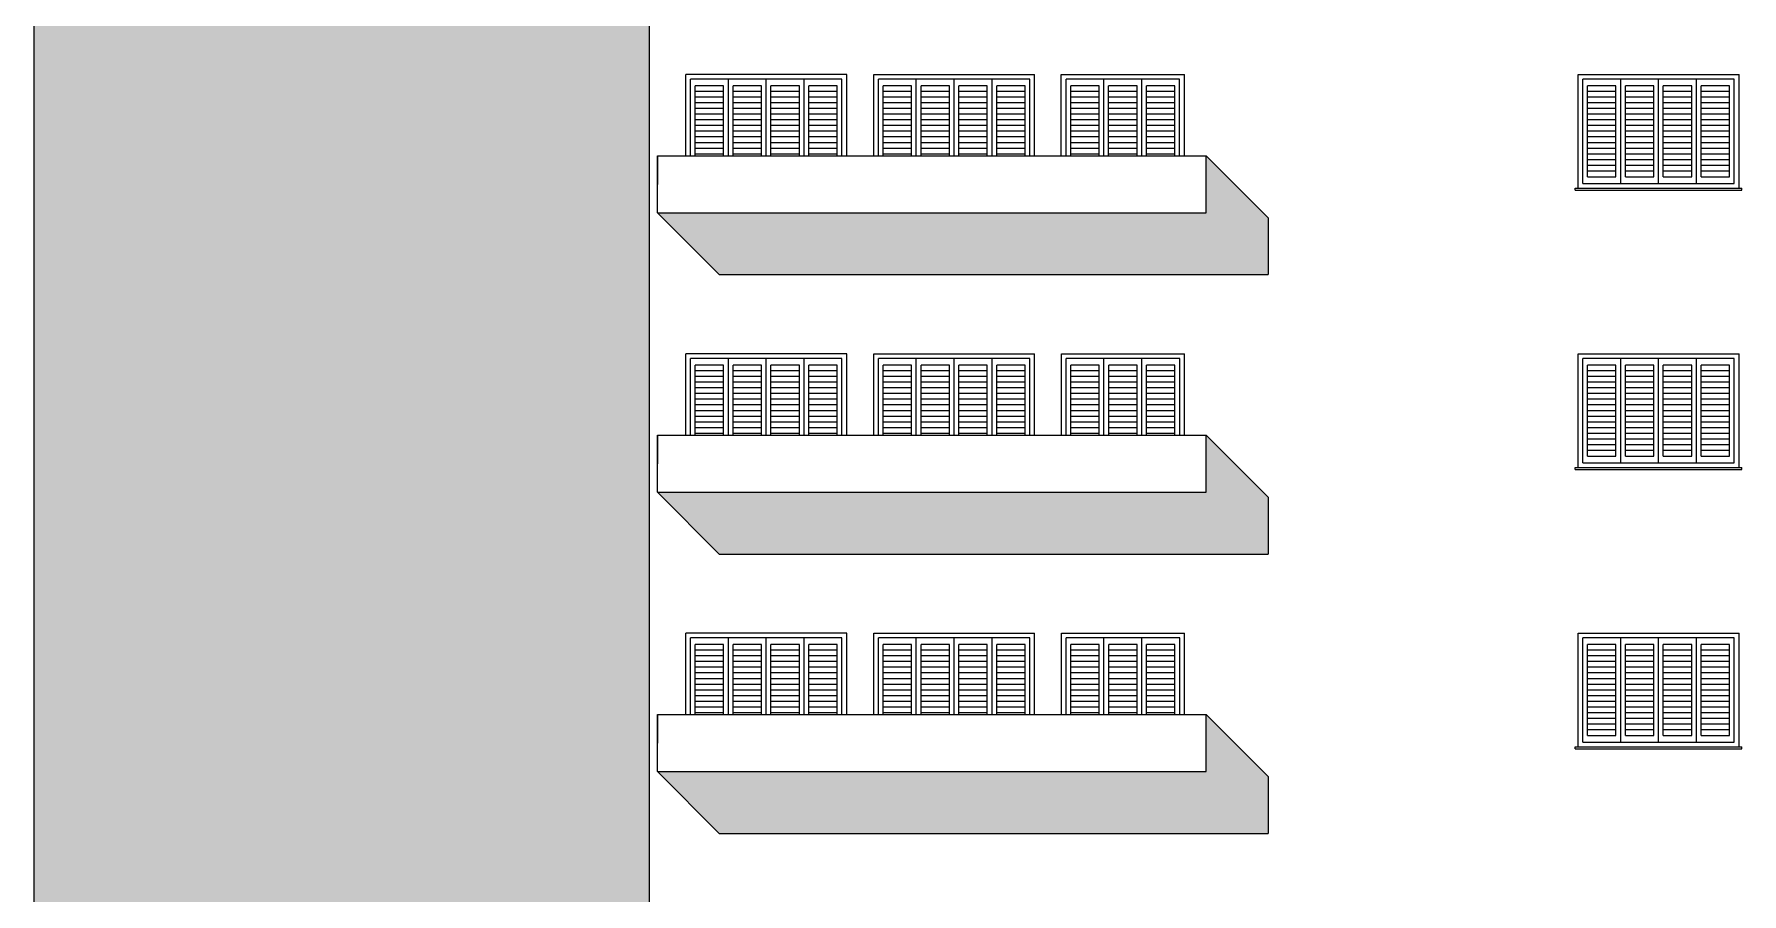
# Model space of a CAD drawing. Header units: millimetres. Extents: x 935 to 1399, y 512 to 900.
# Drawn here: x 1172.36 to 1190.4, y 661.63 to 670.7 of the extents above; entities that cross this region are included whole.
import ezdxf

# ---------------------------------------------------------------- set-up
doc = ezdxf.new("R2010")
doc.units = ezdxf.units.MM
doc.layers.add('MOBIL', color=7, linetype='Continuous')

msp = doc.modelspace()

# ---------------------------------------------------------------- hatches: boundary and pattern name
for points in [[(1178.86039, 687.04577), (1172.36039, 687.04577), (1172.36039, 670.22077), (1178.86039, 670.22077)], [(1178.86039, 670.22077), (1172.36039, 670.22077), (1172.36039, 663.12558), (1178.86039, 663.12558)], [(1178.86039, 663.12558), (1172.36039, 663.12558), (1172.36039, 653.39577), (1178.86039, 653.39577)]]:
    msp.add_hatch(color=254).paths.add_polyline_path(points)
at = {"layer": 'MOBIL'}
for points in [[(1185.39502, 668.76441), (1184.74146, 669.41796), (1184.74146, 668.81796), (1178.94329, 668.81796), (1179.59684, 668.16441), (1185.39502, 668.16441)], [(1185.39515, 665.81441), (1184.7416, 666.46796), (1184.7416, 665.86796), (1178.94342, 665.86796), (1179.59697, 665.21441), (1185.39515, 665.21441)], [(1185.39515, 662.86441), (1184.7416, 663.51796), (1184.7416, 662.91796), (1178.94342, 662.91796), (1179.59697, 662.26441), (1185.39515, 662.26441)]]:
    msp.add_hatch(color=253, dxfattribs=at).paths.add_polyline_path(points)

# ---------------------------------------------------------------- linework, layer by layer
at = {"color": 254}
msp.add_line((1172.36039, 650.89577), (1172.36039, 692.49577), dxfattribs=at)
at = {"color": 6}
msp.add_line((1178.86039, 653.39577), (1178.86039, 687.04577), dxfattribs=at)
for p, q in [((1180.94329, 670.27796), (1179.24329, 670.27796)), ((1179.24329, 669.41796), (1179.24329, 670.27796)), ((1180.89329, 670.22796), (1179.29329, 670.22796)), ((1179.29329, 669.41796), (1179.29329, 670.22796)), ((1179.64329, 670.15796), (1179.34329, 670.15796)), ((1179.34329, 669.41796), (1179.34329, 670.15796)), ((1179.64329, 669.41796), (1179.64329, 670.15796)), ((1179.69329, 669.41796), (1179.69329, 670.22796)), ((1180.04329, 670.15796), (1179.74329, 670.15796)), ((1179.74329, 669.41796), (1179.74329, 670.15796)), ((1180.04329, 669.41796), (1180.04329, 670.15796)), ((1180.09329, 669.41796), (1180.09329, 670.22796)), ((1180.44329, 670.15796), (1180.14329, 670.15796)), ((1180.14329, 669.41796), (1180.14329, 670.15796)), ((1180.44329, 669.41796), (1180.44329, 670.15796)), ((1180.49329, 669.41796), (1180.49329, 670.22796)), ((1180.84329, 670.15796), (1180.54329, 670.15796)), ((1180.54329, 669.41796), (1180.54329, 670.15796)), ((1180.84329, 669.41796), (1180.84329, 670.15796)), ((1180.89329, 669.41796), (1180.89329, 670.22796)), ((1180.94329, 669.41796), (1180.94329, 670.27796)), ((1181.22872, 669.41796), (1181.22872, 670.27796)), ((1182.87872, 670.22796), (1181.27872, 670.22796)), ((1181.27872, 669.41796), (1181.27872, 670.22796)), ((1181.62872, 670.15796), (1181.32872, 670.15796)), ((1181.32872, 669.41796), (1181.32872, 670.15796)), ((1181.62872, 669.41796), (1181.62872, 670.15796)), ((1181.67872, 669.41796), (1181.67872, 670.22796)), ((1182.02872, 670.15796), (1181.72872, 670.15796)), ((1181.72872, 669.41796), (1181.72872, 670.15796)), ((1182.02872, 669.41796), (1182.02872, 670.15796)), ((1182.07872, 669.41796), (1182.07872, 670.22796)), ((1182.42872, 670.15796), (1182.12872, 670.15796)), ((1182.12872, 669.41796), (1182.12872, 670.15796)), ((1182.42872, 669.41796), (1182.42872, 670.15796)), ((1182.47872, 669.41796), (1182.47872, 670.22796)), ((1182.82872, 670.15796), (1182.52872, 670.15796)), ((1182.52872, 669.41796), (1182.52872, 670.15796)), ((1182.82872, 669.41796), (1182.82872, 670.15796)), ((1182.87872, 669.41796), (1182.87872, 670.22796)), ((1182.92872, 669.41796), (1182.92872, 670.27796)), ((1183.21076, 669.41796), (1183.21076, 670.27796)), ((1184.46076, 670.22796), (1183.26076, 670.22796)), ((1183.26076, 669.41796), (1183.26076, 670.22796)), ((1183.61076, 670.15796), (1183.31076, 670.15796)), ((1183.31076, 669.41796), (1183.31076, 670.15796)), ((1183.61076, 669.41796), (1183.61076, 670.15796)), ((1183.66076, 669.41796), (1183.66076, 670.22796)), ((1184.01076, 670.15796), (1183.71076, 670.15796)), ((1183.71076, 669.41796), (1183.71076, 670.15796)), ((1184.01076, 669.41796), (1184.01076, 670.15796)), ((1184.06076, 669.41796), (1184.06076, 670.22796)), ((1184.41076, 670.15796), (1184.11076, 670.15796)), ((1184.11076, 669.41796), (1184.11076, 670.15796)), ((1184.41076, 669.41796), (1184.41076, 670.15796)), ((1184.46076, 669.41796), (1184.46076, 670.22796)), ((1184.51076, 669.41796), (1184.51076, 670.27796)), ((1188.66929, 669.07796), (1188.66929, 670.27796)), ((1190.31929, 670.22796), (1188.71929, 670.22796)), ((1188.71929, 669.12796), (1188.71929, 670.22796)), ((1188.76929, 669.19796), (1188.76929, 670.15796)), ((1189.06929, 670.15796), (1188.76929, 670.15796)), ((1189.06929, 669.19796), (1189.06929, 670.15796)), ((1189.11929, 669.12796), (1189.11929, 670.22796)), ((1189.16929, 669.19796), (1189.16929, 670.15796)), ((1189.46929, 670.15796), (1189.16929, 670.15796)), ((1189.46929, 669.19796), (1189.46929, 670.15796)), ((1189.51929, 669.12796), (1189.51929, 670.22796)), ((1189.56929, 669.19796), (1189.56929, 670.15796)), ((1189.86929, 670.15796), (1189.56929, 670.15796)), ((1189.86929, 669.19796), (1189.86929, 670.15796)), ((1189.91929, 669.12796), (1189.91929, 670.22796)), ((1189.96929, 669.19796), (1189.96929, 670.15796)), ((1190.26929, 670.15796), (1189.96929, 670.15796)), ((1190.26929, 669.19796), (1190.26929, 670.15796)), ((1190.31929, 669.12796), (1190.31929, 670.22796)), ((1190.36929, 669.07796), (1190.36929, 670.27796)), ((1179.64329, 670.09796), (1179.34329, 670.09796)), ((1179.64329, 670.03796), (1179.34329, 670.03796)), ((1179.64329, 669.97796), (1179.34329, 669.97796)), ((1180.04329, 670.09796), (1179.74329, 670.09796)), ((1180.04329, 670.03796), (1179.74329, 670.03796)), ((1180.04329, 669.97796), (1179.74329, 669.97796)), ((1180.44329, 670.09796), (1180.14329, 670.09796)), ((1180.44329, 670.03796), (1180.14329, 670.03796)), ((1180.44329, 669.97796), (1180.14329, 669.97796)), ((1180.84329, 670.09796), (1180.54329, 670.09796)), ((1180.84329, 670.03796), (1180.54329, 670.03796)), ((1180.84329, 669.97796), (1180.54329, 669.97796)), ((1181.62872, 670.09796), (1181.32872, 670.09796)), ((1181.62872, 670.03796), (1181.32872, 670.03796)), ((1181.62872, 669.97796), (1181.32872, 669.97796)), ((1182.02872, 670.09796), (1181.72872, 670.09796)), ((1182.02872, 670.03796), (1181.72872, 670.03796)), ((1182.02872, 669.97796), (1181.72872, 669.97796)), ((1182.42872, 670.09796), (1182.12872, 670.09796)), ((1182.42872, 670.03796), (1182.12872, 670.03796)), ((1182.42872, 669.97796), (1182.12872, 669.97796)), ((1182.82872, 670.09796), (1182.52872, 670.09796)), ((1182.82872, 670.03796), (1182.52872, 670.03796)), ((1182.82872, 669.97796), (1182.52872, 669.97796)), ((1183.61076, 670.09796), (1183.31076, 670.09796)), ((1183.61076, 670.03796), (1183.31076, 670.03796)), ((1183.61076, 669.97796), (1183.31076, 669.97796)), ((1184.01076, 670.09796), (1183.71076, 670.09796)), ((1184.01076, 670.03796), (1183.71076, 670.03796)), ((1184.01076, 669.97796), (1183.71076, 669.97796)), ((1184.41076, 670.09796), (1184.11076, 670.09796)), ((1184.41076, 670.03796), (1184.11076, 670.03796)), ((1184.41076, 669.97796), (1184.11076, 669.97796)), ((1189.06929, 670.09796), (1188.76929, 670.09796)), ((1189.06929, 670.03796), (1188.76929, 670.03796)), ((1189.06929, 669.97796), (1188.76929, 669.97796)), ((1189.46929, 670.09796), (1189.16929, 670.09796)), ((1189.46929, 670.03796), (1189.16929, 670.03796)), ((1189.46929, 669.97796), (1189.16929, 669.97796)), ((1189.86929, 670.09796), (1189.56929, 670.09796)), ((1189.86929, 670.03796), (1189.56929, 670.03796)), ((1189.86929, 669.97796), (1189.56929, 669.97796)), ((1190.26929, 670.09796), (1189.96929, 670.09796)), ((1190.26929, 670.03796), (1189.96929, 670.03796)), ((1190.26929, 669.97796), (1189.96929, 669.97796)), ((1179.64329, 669.91796), (1179.34329, 669.91796)), ((1179.64329, 669.85796), (1179.34329, 669.85796)), ((1179.64329, 669.79796), (1179.34329, 669.79796)), ((1180.04329, 669.91796), (1179.74329, 669.91796)), ((1180.04329, 669.85796), (1179.74329, 669.85796)), ((1180.04329, 669.79796), (1179.74329, 669.79796)), ((1180.44329, 669.91796), (1180.14329, 669.91796)), ((1180.44329, 669.85796), (1180.14329, 669.85796)), ((1180.44329, 669.79796), (1180.14329, 669.79796)), ((1180.84329, 669.91796), (1180.54329, 669.91796)), ((1180.84329, 669.85796), (1180.54329, 669.85796)), ((1180.84329, 669.79796), (1180.54329, 669.79796)), ((1181.62872, 669.91796), (1181.32872, 669.91796)), ((1181.62872, 669.85796), (1181.32872, 669.85796)), ((1181.62872, 669.79796), (1181.32872, 669.79796)), ((1182.02872, 669.91796), (1181.72872, 669.91796)), ((1182.02872, 669.85796), (1181.72872, 669.85796)), ((1182.02872, 669.79796), (1181.72872, 669.79796)), ((1182.42872, 669.91796), (1182.12872, 669.91796)), ((1182.42872, 669.85796), (1182.12872, 669.85796)), ((1182.42872, 669.79796), (1182.12872, 669.79796)), ((1182.82872, 669.91796), (1182.52872, 669.91796)), ((1182.82872, 669.85796), (1182.52872, 669.85796)), ((1182.82872, 669.79796), (1182.52872, 669.79796)), ((1183.61076, 669.91796), (1183.31076, 669.91796)), ((1183.61076, 669.85796), (1183.31076, 669.85796)), ((1183.61076, 669.79796), (1183.31076, 669.79796)), ((1184.01076, 669.91796), (1183.71076, 669.91796)), ((1184.01076, 669.85796), (1183.71076, 669.85796)), ((1184.01076, 669.79796), (1183.71076, 669.79796)), ((1184.41076, 669.91796), (1184.11076, 669.91796)), ((1184.41076, 669.85796), (1184.11076, 669.85796)), ((1184.41076, 669.79796), (1184.11076, 669.79796)), ((1189.06929, 669.91796), (1188.76929, 669.91796)), ((1189.06929, 669.85796), (1188.76929, 669.85796)), ((1189.06929, 669.79796), (1188.76929, 669.79796)), ((1189.46929, 669.91796), (1189.16929, 669.91796)), ((1189.46929, 669.85796), (1189.16929, 669.85796)), ((1189.46929, 669.79796), (1189.16929, 669.79796)), ((1189.86929, 669.91796), (1189.56929, 669.91796)), ((1189.86929, 669.85796), (1189.56929, 669.85796)), ((1189.86929, 669.79796), (1189.56929, 669.79796)), ((1190.26929, 669.91796), (1189.96929, 669.91796)), ((1190.26929, 669.85796), (1189.96929, 669.85796)), ((1190.26929, 669.79796), (1189.96929, 669.79796)), ((1179.64329, 669.73796), (1179.34329, 669.73796)), ((1179.64329, 669.67796), (1179.34329, 669.67796)), ((1179.64329, 669.61796), (1179.34329, 669.61796)), ((1180.04329, 669.73796), (1179.74329, 669.73796)), ((1180.04329, 669.67796), (1179.74329, 669.67796)), ((1180.04329, 669.61796), (1179.74329, 669.61796)), ((1180.44329, 669.73796), (1180.14329, 669.73796)), ((1180.44329, 669.67796), (1180.14329, 669.67796)), ((1180.44329, 669.61796), (1180.14329, 669.61796)), ((1180.84329, 669.73796), (1180.54329, 669.73796)), ((1180.84329, 669.67796), (1180.54329, 669.67796)), ((1180.84329, 669.61796), (1180.54329, 669.61796)), ((1181.62872, 669.73796), (1181.32872, 669.73796)), ((1181.62872, 669.67796), (1181.32872, 669.67796)), ((1181.62872, 669.61796), (1181.32872, 669.61796)), ((1182.02872, 669.73796), (1181.72872, 669.73796)), ((1182.02872, 669.67796), (1181.72872, 669.67796)), ((1182.02872, 669.61796), (1181.72872, 669.61796)), ((1182.42872, 669.73796), (1182.12872, 669.73796)), ((1182.42872, 669.67796), (1182.12872, 669.67796)), ((1182.42872, 669.61796), (1182.12872, 669.61796)), ((1182.82872, 669.73796), (1182.52872, 669.73796)), ((1182.82872, 669.67796), (1182.52872, 669.67796)), ((1182.82872, 669.61796), (1182.52872, 669.61796)), ((1183.61076, 669.73796), (1183.31076, 669.73796)), ((1183.61076, 669.67796), (1183.31076, 669.67796)), ((1183.61076, 669.61796), (1183.31076, 669.61796)), ((1184.01076, 669.73796), (1183.71076, 669.73796)), ((1184.01076, 669.67796), (1183.71076, 669.67796)), ((1184.01076, 669.61796), (1183.71076, 669.61796)), ((1184.41076, 669.73796), (1184.11076, 669.73796)), ((1184.41076, 669.67796), (1184.11076, 669.67796)), ((1184.41076, 669.61796), (1184.11076, 669.61796)), ((1189.06929, 669.73796), (1188.76929, 669.73796)), ((1189.06929, 669.67796), (1188.76929, 669.67796)), ((1189.06929, 669.61796), (1188.76929, 669.61796)), ((1189.46929, 669.73796), (1189.16929, 669.73796)), ((1189.46929, 669.67796), (1189.16929, 669.67796)), ((1189.46929, 669.61796), (1189.16929, 669.61796)), ((1189.86929, 669.73796), (1189.56929, 669.73796)), ((1189.86929, 669.67796), (1189.56929, 669.67796)), ((1189.86929, 669.61796), (1189.56929, 669.61796)), ((1190.26929, 669.73796), (1189.96929, 669.73796)), ((1190.26929, 669.67796), (1189.96929, 669.67796)), ((1190.26929, 669.61796), (1189.96929, 669.61796)), ((1179.64329, 669.55796), (1179.34329, 669.55796)), ((1179.64329, 669.49796), (1179.34329, 669.49796)), ((1179.64329, 669.43796), (1179.34329, 669.43796)), ((1179.64329, 669.43796), (1179.34329, 669.43796)), ((1180.04329, 669.55796), (1179.74329, 669.55796)), ((1180.04329, 669.49796), (1179.74329, 669.49796)), ((1180.04329, 669.43796), (1179.74329, 669.43796)), ((1180.04329, 669.43796), (1179.74329, 669.43796)), ((1180.44329, 669.55796), (1180.14329, 669.55796)), ((1180.44329, 669.49796), (1180.14329, 669.49796)), ((1180.44329, 669.43796), (1180.14329, 669.43796)), ((1180.44329, 669.43796), (1180.14329, 669.43796)), ((1180.84329, 669.55796), (1180.54329, 669.55796)), ((1180.84329, 669.49796), (1180.54329, 669.49796)), ((1180.84329, 669.43796), (1180.54329, 669.43796)), ((1180.84329, 669.43796), (1180.54329, 669.43796)), ((1181.62872, 669.55796), (1181.32872, 669.55796)), ((1181.62872, 669.49796), (1181.32872, 669.49796)), ((1181.62872, 669.43796), (1181.32872, 669.43796)), ((1181.62872, 669.43796), (1181.32872, 669.43796)), ((1182.02872, 669.55796), (1181.72872, 669.55796)), ((1182.02872, 669.49796), (1181.72872, 669.49796)), ((1182.02872, 669.43796), (1181.72872, 669.43796)), ((1182.02872, 669.43796), (1181.72872, 669.43796)), ((1182.42872, 669.55796), (1182.12872, 669.55796)), ((1182.42872, 669.49796), (1182.12872, 669.49796)), ((1182.42872, 669.43796), (1182.12872, 669.43796)), ((1182.42872, 669.43796), (1182.12872, 669.43796)), ((1182.82872, 669.55796), (1182.52872, 669.55796)), ((1182.82872, 669.49796), (1182.52872, 669.49796)), ((1182.82872, 669.43796), (1182.52872, 669.43796)), ((1182.82872, 669.43796), (1182.52872, 669.43796)), ((1183.61076, 669.55796), (1183.31076, 669.55796)), ((1183.61076, 669.49796), (1183.31076, 669.49796)), ((1183.61076, 669.43796), (1183.31076, 669.43796)), ((1183.61076, 669.43796), (1183.31076, 669.43796)), ((1184.01076, 669.55796), (1183.71076, 669.55796)), ((1184.01076, 669.49796), (1183.71076, 669.49796)), ((1184.01076, 669.43796), (1183.71076, 669.43796)), ((1184.01076, 669.43796), (1183.71076, 669.43796)), ((1184.41076, 669.55796), (1184.11076, 669.55796)), ((1184.41076, 669.49796), (1184.11076, 669.49796)), ((1184.41076, 669.43796), (1184.11076, 669.43796)), ((1184.41076, 669.43796), (1184.11076, 669.43796)), ((1189.06929, 669.55796), (1188.76929, 669.55796)), ((1189.06929, 669.49796), (1188.76929, 669.49796)), ((1189.06929, 669.43796), (1188.76929, 669.43796)), ((1189.46929, 669.55796), (1189.16929, 669.55796)), ((1189.46929, 669.49796), (1189.16929, 669.49796)), ((1189.46929, 669.43796), (1189.16929, 669.43796)), ((1189.86929, 669.55796), (1189.56929, 669.55796)), ((1189.86929, 669.49796), (1189.56929, 669.49796)), ((1189.86929, 669.43796), (1189.56929, 669.43796)), ((1190.26929, 669.55796), (1189.96929, 669.55796)), ((1190.26929, 669.49796), (1189.96929, 669.49796)), ((1190.26929, 669.43796), (1189.96929, 669.43796)), ((1189.06929, 669.37796), (1188.76929, 669.37796)), ((1189.06929, 669.31796), (1188.76929, 669.31796)), ((1189.06929, 669.25796), (1188.76929, 669.25796)), ((1189.46929, 669.37796), (1189.16929, 669.37796)), ((1189.46929, 669.31796), (1189.16929, 669.31796)), ((1189.46929, 669.25796), (1189.16929, 669.25796)), ((1189.86929, 669.37796), (1189.56929, 669.37796)), ((1189.86929, 669.31796), (1189.56929, 669.31796)), ((1189.86929, 669.25796), (1189.56929, 669.25796)), ((1190.26929, 669.37796), (1189.96929, 669.37796)), ((1190.26929, 669.31796), (1189.96929, 669.31796)), ((1190.26929, 669.25796), (1189.96929, 669.25796)), ((1188.63929, 669.07796), (1190.39929, 669.07796)), ((1188.63929, 669.05796), (1188.63929, 669.07796)), ((1188.71929, 669.12796), (1190.31929, 669.12796)), ((1188.76929, 669.19796), (1189.06929, 669.19796)), ((1189.16929, 669.19796), (1189.46929, 669.19796)), ((1189.56929, 669.19796), (1189.86929, 669.19796)), ((1189.96929, 669.19796), (1190.26929, 669.19796)), ((1190.39929, 669.05796), (1190.39929, 669.07796)), ((1188.63929, 669.05796), (1190.39929, 669.05796)), ((1180.94342, 667.32796), (1179.24342, 667.32796)), ((1179.24342, 666.46796), (1179.24342, 667.32796)), ((1180.89342, 667.27796), (1179.29342, 667.27796)), ((1179.29342, 666.46796), (1179.29342, 667.27796)), ((1179.69342, 666.46796), (1179.69342, 667.27796)), ((1180.09342, 666.46796), (1180.09342, 667.27796)), ((1180.49342, 666.46796), (1180.49342, 667.27796)), ((1180.89342, 666.46796), (1180.89342, 667.27796)), ((1180.94342, 666.46796), (1180.94342, 667.32796)), ((1181.22885, 666.46796), (1181.22885, 667.32796)), ((1182.87885, 667.27796), (1181.27885, 667.27796)), ((1181.27885, 666.46796), (1181.27885, 667.27796)), ((1181.67885, 666.46796), (1181.67885, 667.27796)), ((1182.07885, 666.46796), (1182.07885, 667.27796)), ((1182.47885, 666.46796), (1182.47885, 667.27796)), ((1182.87885, 666.46796), (1182.87885, 667.27796)), ((1182.92885, 666.46796), (1182.92885, 667.32796)), ((1183.21089, 666.46796), (1183.21089, 667.32796)), ((1184.46089, 667.27796), (1183.26089, 667.27796)), ((1183.26089, 666.46796), (1183.26089, 667.27796)), ((1183.66089, 666.46796), (1183.66089, 667.27796)), ((1184.06089, 666.46796), (1184.06089, 667.27796)), ((1184.46089, 666.46796), (1184.46089, 667.27796)), ((1184.51089, 666.46796), (1184.51089, 667.32796)), ((1188.66929, 666.12796), (1188.66929, 667.32796)), ((1190.31929, 667.27796), (1188.71929, 667.27796)), ((1188.71929, 666.17796), (1188.71929, 667.27796)), ((1189.11929, 666.17796), (1189.11929, 667.27796)), ((1189.51929, 666.17796), (1189.51929, 667.27796)), ((1189.91929, 666.17796), (1189.91929, 667.27796)), ((1190.31929, 666.17796), (1190.31929, 667.27796)), ((1190.36929, 666.12796), (1190.36929, 667.32796)), ((1179.64342, 667.20796), (1179.34342, 667.20796)), ((1179.34342, 666.46796), (1179.34342, 667.20796)), ((1179.64342, 667.14796), (1179.34342, 667.14796)), ((1179.64342, 667.08796), (1179.34342, 667.08796)), ((1179.64342, 666.46796), (1179.64342, 667.20796)), ((1180.04342, 667.20796), (1179.74342, 667.20796)), ((1179.74342, 666.46796), (1179.74342, 667.20796)), ((1180.04342, 667.14796), (1179.74342, 667.14796)), ((1180.04342, 667.08796), (1179.74342, 667.08796)), ((1180.04342, 666.46796), (1180.04342, 667.20796)), ((1180.44342, 667.20796), (1180.14342, 667.20796)), ((1180.14342, 666.46796), (1180.14342, 667.20796)), ((1180.44342, 667.14796), (1180.14342, 667.14796)), ((1180.44342, 667.08796), (1180.14342, 667.08796)), ((1180.44342, 666.46796), (1180.44342, 667.20796)), ((1180.84342, 667.20796), (1180.54342, 667.20796)), ((1180.54342, 666.46796), (1180.54342, 667.20796)), ((1180.84342, 667.14796), (1180.54342, 667.14796)), ((1180.84342, 667.08796), (1180.54342, 667.08796)), ((1180.84342, 666.46796), (1180.84342, 667.20796)), ((1181.62885, 667.20796), (1181.32885, 667.20796)), ((1181.32885, 666.46796), (1181.32885, 667.20796)), ((1181.62885, 667.14796), (1181.32885, 667.14796)), ((1181.62885, 667.08796), (1181.32885, 667.08796)), ((1181.62885, 666.46796), (1181.62885, 667.20796)), ((1182.02885, 667.20796), (1181.72885, 667.20796)), ((1181.72885, 666.46796), (1181.72885, 667.20796)), ((1182.02885, 667.14796), (1181.72885, 667.14796)), ((1182.02885, 667.08796), (1181.72885, 667.08796)), ((1182.02885, 666.46796), (1182.02885, 667.20796)), ((1182.42885, 667.20796), (1182.12885, 667.20796)), ((1182.12885, 666.46796), (1182.12885, 667.20796)), ((1182.42885, 667.14796), (1182.12885, 667.14796)), ((1182.42885, 667.08796), (1182.12885, 667.08796)), ((1182.42885, 666.46796), (1182.42885, 667.20796)), ((1182.82885, 667.20796), (1182.52885, 667.20796)), ((1182.52885, 666.46796), (1182.52885, 667.20796)), ((1182.82885, 667.14796), (1182.52885, 667.14796)), ((1182.82885, 667.08796), (1182.52885, 667.08796)), ((1182.82885, 666.46796), (1182.82885, 667.20796)), ((1183.61089, 667.20796), (1183.31089, 667.20796)), ((1183.31089, 666.46796), (1183.31089, 667.20796)), ((1183.61089, 667.14796), (1183.31089, 667.14796)), ((1183.61089, 667.08796), (1183.31089, 667.08796)), ((1183.61089, 666.46796), (1183.61089, 667.20796)), ((1184.01089, 667.20796), (1183.71089, 667.20796)), ((1183.71089, 666.46796), (1183.71089, 667.20796)), ((1184.01089, 667.14796), (1183.71089, 667.14796)), ((1184.01089, 667.08796), (1183.71089, 667.08796)), ((1184.01089, 666.46796), (1184.01089, 667.20796)), ((1184.41089, 667.20796), (1184.11089, 667.20796)), ((1184.11089, 666.46796), (1184.11089, 667.20796)), ((1184.41089, 667.14796), (1184.11089, 667.14796)), ((1184.41089, 667.08796), (1184.11089, 667.08796)), ((1184.41089, 666.46796), (1184.41089, 667.20796)), ((1188.76929, 666.24796), (1188.76929, 667.20796)), ((1189.06929, 667.20796), (1188.76929, 667.20796)), ((1189.06929, 667.14796), (1188.76929, 667.14796)), ((1189.06929, 667.08796), (1188.76929, 667.08796)), ((1189.06929, 666.24796), (1189.06929, 667.20796)), ((1189.16929, 666.24796), (1189.16929, 667.20796)), ((1189.46929, 667.20796), (1189.16929, 667.20796)), ((1189.46929, 667.14796), (1189.16929, 667.14796)), ((1189.46929, 667.08796), (1189.16929, 667.08796)), ((1189.46929, 666.24796), (1189.46929, 667.20796)), ((1189.56929, 666.24796), (1189.56929, 667.20796)), ((1189.86929, 667.20796), (1189.56929, 667.20796)), ((1189.86929, 667.14796), (1189.56929, 667.14796)), ((1189.86929, 667.08796), (1189.56929, 667.08796)), ((1189.86929, 666.24796), (1189.86929, 667.20796)), ((1189.96929, 666.24796), (1189.96929, 667.20796)), ((1190.26929, 667.20796), (1189.96929, 667.20796)), ((1190.26929, 667.14796), (1189.96929, 667.14796)), ((1190.26929, 667.08796), (1189.96929, 667.08796)), ((1190.26929, 666.24796), (1190.26929, 667.20796)), ((1179.64342, 667.02796), (1179.34342, 667.02796)), ((1179.64342, 666.96796), (1179.34342, 666.96796)), ((1179.64342, 666.90796), (1179.34342, 666.90796)), ((1180.04342, 667.02796), (1179.74342, 667.02796)), ((1180.04342, 666.96796), (1179.74342, 666.96796)), ((1180.04342, 666.90796), (1179.74342, 666.90796)), ((1180.44342, 667.02796), (1180.14342, 667.02796)), ((1180.44342, 666.96796), (1180.14342, 666.96796)), ((1180.44342, 666.90796), (1180.14342, 666.90796)), ((1180.84342, 667.02796), (1180.54342, 667.02796)), ((1180.84342, 666.96796), (1180.54342, 666.96796)), ((1180.84342, 666.90796), (1180.54342, 666.90796)), ((1181.62885, 667.02796), (1181.32885, 667.02796)), ((1181.62885, 666.96796), (1181.32885, 666.96796)), ((1181.62885, 666.90796), (1181.32885, 666.90796)), ((1182.02885, 667.02796), (1181.72885, 667.02796)), ((1182.02885, 666.96796), (1181.72885, 666.96796)), ((1182.02885, 666.90796), (1181.72885, 666.90796)), ((1182.42885, 667.02796), (1182.12885, 667.02796)), ((1182.42885, 666.96796), (1182.12885, 666.96796)), ((1182.42885, 666.90796), (1182.12885, 666.90796)), ((1182.82885, 667.02796), (1182.52885, 667.02796)), ((1182.82885, 666.96796), (1182.52885, 666.96796)), ((1182.82885, 666.90796), (1182.52885, 666.90796)), ((1183.61089, 667.02796), (1183.31089, 667.02796)), ((1183.61089, 666.96796), (1183.31089, 666.96796)), ((1183.61089, 666.90796), (1183.31089, 666.90796)), ((1184.01089, 667.02796), (1183.71089, 667.02796)), ((1184.01089, 666.96796), (1183.71089, 666.96796)), ((1184.01089, 666.90796), (1183.71089, 666.90796)), ((1184.41089, 667.02796), (1184.11089, 667.02796)), ((1184.41089, 666.96796), (1184.11089, 666.96796)), ((1184.41089, 666.90796), (1184.11089, 666.90796)), ((1189.06929, 667.02796), (1188.76929, 667.02796)), ((1189.06929, 666.96796), (1188.76929, 666.96796)), ((1189.06929, 666.90796), (1188.76929, 666.90796)), ((1189.46929, 667.02796), (1189.16929, 667.02796)), ((1189.46929, 666.96796), (1189.16929, 666.96796)), ((1189.46929, 666.90796), (1189.16929, 666.90796)), ((1189.86929, 667.02796), (1189.56929, 667.02796)), ((1189.86929, 666.96796), (1189.56929, 666.96796)), ((1189.86929, 666.90796), (1189.56929, 666.90796)), ((1190.26929, 667.02796), (1189.96929, 667.02796)), ((1190.26929, 666.96796), (1189.96929, 666.96796)), ((1190.26929, 666.90796), (1189.96929, 666.90796)), ((1179.64342, 666.84796), (1179.34342, 666.84796)), ((1179.64342, 666.78796), (1179.34342, 666.78796)), ((1179.64342, 666.72796), (1179.34342, 666.72796)), ((1180.04342, 666.84796), (1179.74342, 666.84796)), ((1180.04342, 666.78796), (1179.74342, 666.78796)), ((1180.04342, 666.72796), (1179.74342, 666.72796)), ((1180.44342, 666.84796), (1180.14342, 666.84796)), ((1180.44342, 666.78796), (1180.14342, 666.78796)), ((1180.44342, 666.72796), (1180.14342, 666.72796)), ((1180.84342, 666.84796), (1180.54342, 666.84796)), ((1180.84342, 666.78796), (1180.54342, 666.78796)), ((1180.84342, 666.72796), (1180.54342, 666.72796)), ((1181.62885, 666.84796), (1181.32885, 666.84796)), ((1181.62885, 666.78796), (1181.32885, 666.78796)), ((1181.62885, 666.72796), (1181.32885, 666.72796)), ((1182.02885, 666.84796), (1181.72885, 666.84796)), ((1182.02885, 666.78796), (1181.72885, 666.78796)), ((1182.02885, 666.72796), (1181.72885, 666.72796)), ((1182.42885, 666.84796), (1182.12885, 666.84796)), ((1182.42885, 666.78796), (1182.12885, 666.78796)), ((1182.42885, 666.72796), (1182.12885, 666.72796)), ((1182.82885, 666.84796), (1182.52885, 666.84796)), ((1182.82885, 666.78796), (1182.52885, 666.78796)), ((1182.82885, 666.72796), (1182.52885, 666.72796)), ((1183.61089, 666.84796), (1183.31089, 666.84796)), ((1183.61089, 666.78796), (1183.31089, 666.78796)), ((1183.61089, 666.72796), (1183.31089, 666.72796)), ((1184.01089, 666.84796), (1183.71089, 666.84796)), ((1184.01089, 666.78796), (1183.71089, 666.78796)), ((1184.01089, 666.72796), (1183.71089, 666.72796)), ((1184.41089, 666.84796), (1184.11089, 666.84796)), ((1184.41089, 666.78796), (1184.11089, 666.78796)), ((1184.41089, 666.72796), (1184.11089, 666.72796)), ((1189.06929, 666.84796), (1188.76929, 666.84796)), ((1189.06929, 666.78796), (1188.76929, 666.78796)), ((1189.06929, 666.72796), (1188.76929, 666.72796)), ((1189.46929, 666.84796), (1189.16929, 666.84796)), ((1189.46929, 666.78796), (1189.16929, 666.78796)), ((1189.46929, 666.72796), (1189.16929, 666.72796)), ((1189.86929, 666.84796), (1189.56929, 666.84796)), ((1189.86929, 666.78796), (1189.56929, 666.78796)), ((1189.86929, 666.72796), (1189.56929, 666.72796)), ((1190.26929, 666.84796), (1189.96929, 666.84796)), ((1190.26929, 666.78796), (1189.96929, 666.78796)), ((1190.26929, 666.72796), (1189.96929, 666.72796)), ((1179.64342, 666.66796), (1179.34342, 666.66796)), ((1179.64342, 666.60796), (1179.34342, 666.60796)), ((1179.64342, 666.54796), (1179.34342, 666.54796)), ((1180.04342, 666.66796), (1179.74342, 666.66796)), ((1180.04342, 666.60796), (1179.74342, 666.60796)), ((1180.04342, 666.54796), (1179.74342, 666.54796)), ((1180.44342, 666.66796), (1180.14342, 666.66796)), ((1180.44342, 666.60796), (1180.14342, 666.60796)), ((1180.44342, 666.54796), (1180.14342, 666.54796)), ((1180.84342, 666.66796), (1180.54342, 666.66796)), ((1180.84342, 666.60796), (1180.54342, 666.60796)), ((1180.84342, 666.54796), (1180.54342, 666.54796)), ((1181.62885, 666.66796), (1181.32885, 666.66796)), ((1181.62885, 666.60796), (1181.32885, 666.60796)), ((1181.62885, 666.54796), (1181.32885, 666.54796)), ((1182.02885, 666.66796), (1181.72885, 666.66796)), ((1182.02885, 666.60796), (1181.72885, 666.60796)), ((1182.02885, 666.54796), (1181.72885, 666.54796)), ((1182.42885, 666.66796), (1182.12885, 666.66796)), ((1182.42885, 666.60796), (1182.12885, 666.60796)), ((1182.42885, 666.54796), (1182.12885, 666.54796)), ((1182.82885, 666.66796), (1182.52885, 666.66796)), ((1182.82885, 666.60796), (1182.52885, 666.60796)), ((1182.82885, 666.54796), (1182.52885, 666.54796)), ((1183.61089, 666.66796), (1183.31089, 666.66796)), ((1183.61089, 666.60796), (1183.31089, 666.60796)), ((1183.61089, 666.54796), (1183.31089, 666.54796)), ((1184.01089, 666.66796), (1183.71089, 666.66796)), ((1184.01089, 666.60796), (1183.71089, 666.60796)), ((1184.01089, 666.54796), (1183.71089, 666.54796)), ((1184.41089, 666.66796), (1184.11089, 666.66796)), ((1184.41089, 666.60796), (1184.11089, 666.60796)), ((1184.41089, 666.54796), (1184.11089, 666.54796)), ((1189.06929, 666.66796), (1188.76929, 666.66796)), ((1189.06929, 666.60796), (1188.76929, 666.60796)), ((1189.06929, 666.54796), (1188.76929, 666.54796)), ((1189.46929, 666.66796), (1189.16929, 666.66796)), ((1189.46929, 666.60796), (1189.16929, 666.60796)), ((1189.46929, 666.54796), (1189.16929, 666.54796)), ((1189.86929, 666.66796), (1189.56929, 666.66796)), ((1189.86929, 666.60796), (1189.56929, 666.60796)), ((1189.86929, 666.54796), (1189.56929, 666.54796)), ((1190.26929, 666.66796), (1189.96929, 666.66796)), ((1190.26929, 666.60796), (1189.96929, 666.60796)), ((1190.26929, 666.54796), (1189.96929, 666.54796)), ((1179.64342, 666.48796), (1179.34342, 666.48796)), ((1179.64342, 666.48796), (1179.34342, 666.48796)), ((1180.04342, 666.48796), (1179.74342, 666.48796)), ((1180.04342, 666.48796), (1179.74342, 666.48796)), ((1180.44342, 666.48796), (1180.14342, 666.48796)), ((1180.44342, 666.48796), (1180.14342, 666.48796)), ((1180.84342, 666.48796), (1180.54342, 666.48796)), ((1180.84342, 666.48796), (1180.54342, 666.48796)), ((1181.62885, 666.48796), (1181.32885, 666.48796)), ((1181.62885, 666.48796), (1181.32885, 666.48796)), ((1182.02885, 666.48796), (1181.72885, 666.48796)), ((1182.02885, 666.48796), (1181.72885, 666.48796)), ((1182.42885, 666.48796), (1182.12885, 666.48796)), ((1182.42885, 666.48796), (1182.12885, 666.48796)), ((1182.82885, 666.48796), (1182.52885, 666.48796)), ((1182.82885, 666.48796), (1182.52885, 666.48796)), ((1183.61089, 666.48796), (1183.31089, 666.48796)), ((1183.61089, 666.48796), (1183.31089, 666.48796)), ((1184.01089, 666.48796), (1183.71089, 666.48796)), ((1184.01089, 666.48796), (1183.71089, 666.48796)), ((1184.41089, 666.48796), (1184.11089, 666.48796)), ((1184.41089, 666.48796), (1184.11089, 666.48796)), ((1189.06929, 666.48796), (1188.76929, 666.48796)), ((1189.06929, 666.42796), (1188.76929, 666.42796)), ((1189.06929, 666.36796), (1188.76929, 666.36796)), ((1189.46929, 666.48796), (1189.16929, 666.48796)), ((1189.46929, 666.42796), (1189.16929, 666.42796)), ((1189.46929, 666.36796), (1189.16929, 666.36796)), ((1189.86929, 666.48796), (1189.56929, 666.48796)), ((1189.86929, 666.42796), (1189.56929, 666.42796)), ((1189.86929, 666.36796), (1189.56929, 666.36796)), ((1190.26929, 666.48796), (1189.96929, 666.48796)), ((1190.26929, 666.42796), (1189.96929, 666.42796)), ((1190.26929, 666.36796), (1189.96929, 666.36796)), ((1188.71929, 666.17796), (1190.31929, 666.17796)), ((1189.06929, 666.30796), (1188.76929, 666.30796)), ((1188.76929, 666.24796), (1189.06929, 666.24796)), ((1189.46929, 666.30796), (1189.16929, 666.30796)), ((1189.16929, 666.24796), (1189.46929, 666.24796)), ((1189.86929, 666.30796), (1189.56929, 666.30796)), ((1189.56929, 666.24796), (1189.86929, 666.24796)), ((1190.26929, 666.30796), (1189.96929, 666.30796)), ((1189.96929, 666.24796), (1190.26929, 666.24796)), ((1188.63929, 666.12796), (1190.39929, 666.12796)), ((1188.63929, 666.10796), (1188.63929, 666.12796)), ((1188.63929, 666.10796), (1190.39929, 666.10796)), ((1190.39929, 666.10796), (1190.39929, 666.12796)), ((1180.94342, 664.37796), (1179.24342, 664.37796)), ((1179.24342, 663.51796), (1179.24342, 664.37796)), ((1180.94342, 663.51796), (1180.94342, 664.37796)), ((1181.22885, 663.51796), (1181.22885, 664.37796)), ((1182.92885, 663.51796), (1182.92885, 664.37796)), ((1183.21089, 663.51796), (1183.21089, 664.37796)), ((1184.51089, 663.51796), (1184.51089, 664.37796)), ((1188.66929, 663.17796), (1188.66929, 664.37796)), ((1190.36929, 663.17796), (1190.36929, 664.37796)), ((1180.89342, 664.32796), (1179.29342, 664.32796)), ((1179.29342, 663.51796), (1179.29342, 664.32796)), ((1179.64342, 664.25796), (1179.34342, 664.25796)), ((1179.34342, 663.51796), (1179.34342, 664.25796)), ((1179.64342, 664.19796), (1179.34342, 664.19796)), ((1179.64342, 663.51796), (1179.64342, 664.25796)), ((1179.69342, 663.51796), (1179.69342, 664.32796)), ((1180.04342, 664.25796), (1179.74342, 664.25796)), ((1179.74342, 663.51796), (1179.74342, 664.25796)), ((1180.04342, 664.19796), (1179.74342, 664.19796)), ((1180.04342, 663.51796), (1180.04342, 664.25796)), ((1180.09342, 663.51796), (1180.09342, 664.32796)), ((1180.44342, 664.25796), (1180.14342, 664.25796)), ((1180.14342, 663.51796), (1180.14342, 664.25796)), ((1180.44342, 664.19796), (1180.14342, 664.19796)), ((1180.44342, 663.51796), (1180.44342, 664.25796)), ((1180.49342, 663.51796), (1180.49342, 664.32796)), ((1180.84342, 664.25796), (1180.54342, 664.25796)), ((1180.54342, 663.51796), (1180.54342, 664.25796)), ((1180.84342, 664.19796), (1180.54342, 664.19796)), ((1180.84342, 663.51796), (1180.84342, 664.25796)), ((1180.89342, 663.51796), (1180.89342, 664.32796)), ((1182.87885, 664.32796), (1181.27885, 664.32796)), ((1181.27885, 663.51796), (1181.27885, 664.32796)), ((1181.62885, 664.25796), (1181.32885, 664.25796)), ((1181.32885, 663.51796), (1181.32885, 664.25796)), ((1181.62885, 664.19796), (1181.32885, 664.19796)), ((1181.62885, 663.51796), (1181.62885, 664.25796)), ((1181.67885, 663.51796), (1181.67885, 664.32796)), ((1182.02885, 664.25796), (1181.72885, 664.25796)), ((1181.72885, 663.51796), (1181.72885, 664.25796)), ((1182.02885, 664.19796), (1181.72885, 664.19796)), ((1182.02885, 663.51796), (1182.02885, 664.25796)), ((1182.07885, 663.51796), (1182.07885, 664.32796)), ((1182.42885, 664.25796), (1182.12885, 664.25796)), ((1182.12885, 663.51796), (1182.12885, 664.25796)), ((1182.42885, 664.19796), (1182.12885, 664.19796)), ((1182.42885, 663.51796), (1182.42885, 664.25796)), ((1182.47885, 663.51796), (1182.47885, 664.32796)), ((1182.82885, 664.25796), (1182.52885, 664.25796)), ((1182.52885, 663.51796), (1182.52885, 664.25796)), ((1182.82885, 664.19796), (1182.52885, 664.19796)), ((1182.82885, 663.51796), (1182.82885, 664.25796)), ((1182.87885, 663.51796), (1182.87885, 664.32796)), ((1184.46089, 664.32796), (1183.26089, 664.32796)), ((1183.26089, 663.51796), (1183.26089, 664.32796)), ((1183.61089, 664.25796), (1183.31089, 664.25796)), ((1183.31089, 663.51796), (1183.31089, 664.25796)), ((1183.61089, 664.19796), (1183.31089, 664.19796)), ((1183.61089, 663.51796), (1183.61089, 664.25796)), ((1183.66089, 663.51796), (1183.66089, 664.32796)), ((1184.01089, 664.25796), (1183.71089, 664.25796)), ((1183.71089, 663.51796), (1183.71089, 664.25796)), ((1184.01089, 664.19796), (1183.71089, 664.19796)), ((1184.01089, 663.51796), (1184.01089, 664.25796)), ((1184.06089, 663.51796), (1184.06089, 664.32796)), ((1184.41089, 664.25796), (1184.11089, 664.25796)), ((1184.11089, 663.51796), (1184.11089, 664.25796)), ((1184.41089, 664.19796), (1184.11089, 664.19796)), ((1184.41089, 663.51796), (1184.41089, 664.25796)), ((1184.46089, 663.51796), (1184.46089, 664.32796)), ((1190.31929, 664.32796), (1188.71929, 664.32796)), ((1188.71929, 663.22796), (1188.71929, 664.32796)), ((1188.76929, 663.29796), (1188.76929, 664.25796)), ((1189.06929, 664.25796), (1188.76929, 664.25796)), ((1189.06929, 664.19796), (1188.76929, 664.19796)), ((1189.06929, 663.29796), (1189.06929, 664.25796)), ((1189.11929, 663.22796), (1189.11929, 664.32796)), ((1189.16929, 663.29796), (1189.16929, 664.25796)), ((1189.46929, 664.25796), (1189.16929, 664.25796)), ((1189.46929, 664.19796), (1189.16929, 664.19796)), ((1189.46929, 663.29796), (1189.46929, 664.25796)), ((1189.51929, 663.22796), (1189.51929, 664.32796)), ((1189.56929, 663.29796), (1189.56929, 664.25796)), ((1189.86929, 664.25796), (1189.56929, 664.25796)), ((1189.86929, 664.19796), (1189.56929, 664.19796)), ((1189.86929, 663.29796), (1189.86929, 664.25796)), ((1189.91929, 663.22796), (1189.91929, 664.32796)), ((1189.96929, 663.29796), (1189.96929, 664.25796)), ((1190.26929, 664.25796), (1189.96929, 664.25796)), ((1190.26929, 664.19796), (1189.96929, 664.19796)), ((1190.26929, 663.29796), (1190.26929, 664.25796)), ((1190.31929, 663.22796), (1190.31929, 664.32796)), ((1179.64342, 664.13796), (1179.34342, 664.13796)), ((1179.64342, 664.07796), (1179.34342, 664.07796)), ((1179.64342, 664.01796), (1179.34342, 664.01796)), ((1180.04342, 664.13796), (1179.74342, 664.13796)), ((1180.04342, 664.07796), (1179.74342, 664.07796)), ((1180.04342, 664.01796), (1179.74342, 664.01796)), ((1180.44342, 664.13796), (1180.14342, 664.13796)), ((1180.44342, 664.07796), (1180.14342, 664.07796)), ((1180.44342, 664.01796), (1180.14342, 664.01796)), ((1180.84342, 664.13796), (1180.54342, 664.13796)), ((1180.84342, 664.07796), (1180.54342, 664.07796)), ((1180.84342, 664.01796), (1180.54342, 664.01796)), ((1181.62885, 664.13796), (1181.32885, 664.13796)), ((1181.62885, 664.07796), (1181.32885, 664.07796)), ((1181.62885, 664.01796), (1181.32885, 664.01796)), ((1182.02885, 664.13796), (1181.72885, 664.13796)), ((1182.02885, 664.07796), (1181.72885, 664.07796)), ((1182.02885, 664.01796), (1181.72885, 664.01796)), ((1182.42885, 664.13796), (1182.12885, 664.13796)), ((1182.42885, 664.07796), (1182.12885, 664.07796)), ((1182.42885, 664.01796), (1182.12885, 664.01796)), ((1182.82885, 664.13796), (1182.52885, 664.13796)), ((1182.82885, 664.07796), (1182.52885, 664.07796)), ((1182.82885, 664.01796), (1182.52885, 664.01796)), ((1183.61089, 664.13796), (1183.31089, 664.13796)), ((1183.61089, 664.07796), (1183.31089, 664.07796)), ((1183.61089, 664.01796), (1183.31089, 664.01796)), ((1184.01089, 664.13796), (1183.71089, 664.13796)), ((1184.01089, 664.07796), (1183.71089, 664.07796)), ((1184.01089, 664.01796), (1183.71089, 664.01796)), ((1184.41089, 664.13796), (1184.11089, 664.13796)), ((1184.41089, 664.07796), (1184.11089, 664.07796)), ((1184.41089, 664.01796), (1184.11089, 664.01796)), ((1189.06929, 664.13796), (1188.76929, 664.13796)), ((1189.06929, 664.07796), (1188.76929, 664.07796)), ((1189.06929, 664.01796), (1188.76929, 664.01796)), ((1189.46929, 664.13796), (1189.16929, 664.13796)), ((1189.46929, 664.07796), (1189.16929, 664.07796)), ((1189.46929, 664.01796), (1189.16929, 664.01796)), ((1189.86929, 664.13796), (1189.56929, 664.13796)), ((1189.86929, 664.07796), (1189.56929, 664.07796)), ((1189.86929, 664.01796), (1189.56929, 664.01796)), ((1190.26929, 664.13796), (1189.96929, 664.13796)), ((1190.26929, 664.07796), (1189.96929, 664.07796)), ((1190.26929, 664.01796), (1189.96929, 664.01796)), ((1179.64342, 663.95796), (1179.34342, 663.95796)), ((1179.64342, 663.89796), (1179.34342, 663.89796)), ((1179.64342, 663.83796), (1179.34342, 663.83796)), ((1180.04342, 663.95796), (1179.74342, 663.95796)), ((1180.04342, 663.89796), (1179.74342, 663.89796)), ((1180.04342, 663.83796), (1179.74342, 663.83796)), ((1180.44342, 663.95796), (1180.14342, 663.95796)), ((1180.44342, 663.89796), (1180.14342, 663.89796)), ((1180.44342, 663.83796), (1180.14342, 663.83796)), ((1180.84342, 663.95796), (1180.54342, 663.95796)), ((1180.84342, 663.89796), (1180.54342, 663.89796)), ((1180.84342, 663.83796), (1180.54342, 663.83796)), ((1181.62885, 663.95796), (1181.32885, 663.95796)), ((1181.62885, 663.89796), (1181.32885, 663.89796)), ((1181.62885, 663.83796), (1181.32885, 663.83796)), ((1182.02885, 663.95796), (1181.72885, 663.95796)), ((1182.02885, 663.89796), (1181.72885, 663.89796)), ((1182.02885, 663.83796), (1181.72885, 663.83796)), ((1182.42885, 663.95796), (1182.12885, 663.95796)), ((1182.42885, 663.89796), (1182.12885, 663.89796)), ((1182.42885, 663.83796), (1182.12885, 663.83796)), ((1182.82885, 663.95796), (1182.52885, 663.95796)), ((1182.82885, 663.89796), (1182.52885, 663.89796)), ((1182.82885, 663.83796), (1182.52885, 663.83796)), ((1183.61089, 663.95796), (1183.31089, 663.95796)), ((1183.61089, 663.89796), (1183.31089, 663.89796)), ((1183.61089, 663.83796), (1183.31089, 663.83796)), ((1184.01089, 663.95796), (1183.71089, 663.95796)), ((1184.01089, 663.89796), (1183.71089, 663.89796)), ((1184.01089, 663.83796), (1183.71089, 663.83796)), ((1184.41089, 663.95796), (1184.11089, 663.95796)), ((1184.41089, 663.89796), (1184.11089, 663.89796)), ((1184.41089, 663.83796), (1184.11089, 663.83796)), ((1189.06929, 663.95796), (1188.76929, 663.95796)), ((1189.06929, 663.89796), (1188.76929, 663.89796)), ((1189.06929, 663.83796), (1188.76929, 663.83796)), ((1189.46929, 663.95796), (1189.16929, 663.95796)), ((1189.46929, 663.89796), (1189.16929, 663.89796)), ((1189.46929, 663.83796), (1189.16929, 663.83796)), ((1189.86929, 663.95796), (1189.56929, 663.95796)), ((1189.86929, 663.89796), (1189.56929, 663.89796)), ((1189.86929, 663.83796), (1189.56929, 663.83796)), ((1190.26929, 663.95796), (1189.96929, 663.95796)), ((1190.26929, 663.89796), (1189.96929, 663.89796)), ((1190.26929, 663.83796), (1189.96929, 663.83796)), ((1179.64342, 663.77796), (1179.34342, 663.77796)), ((1179.64342, 663.71796), (1179.34342, 663.71796)), ((1179.64342, 663.65796), (1179.34342, 663.65796)), ((1180.04342, 663.77796), (1179.74342, 663.77796)), ((1180.04342, 663.71796), (1179.74342, 663.71796)), ((1180.04342, 663.65796), (1179.74342, 663.65796)), ((1180.44342, 663.77796), (1180.14342, 663.77796)), ((1180.44342, 663.71796), (1180.14342, 663.71796)), ((1180.44342, 663.65796), (1180.14342, 663.65796)), ((1180.84342, 663.77796), (1180.54342, 663.77796)), ((1180.84342, 663.71796), (1180.54342, 663.71796)), ((1180.84342, 663.65796), (1180.54342, 663.65796)), ((1181.62885, 663.77796), (1181.32885, 663.77796)), ((1181.62885, 663.71796), (1181.32885, 663.71796)), ((1181.62885, 663.65796), (1181.32885, 663.65796)), ((1182.02885, 663.77796), (1181.72885, 663.77796)), ((1182.02885, 663.71796), (1181.72885, 663.71796)), ((1182.02885, 663.65796), (1181.72885, 663.65796)), ((1182.42885, 663.77796), (1182.12885, 663.77796)), ((1182.42885, 663.71796), (1182.12885, 663.71796)), ((1182.42885, 663.65796), (1182.12885, 663.65796)), ((1182.82885, 663.77796), (1182.52885, 663.77796)), ((1182.82885, 663.71796), (1182.52885, 663.71796)), ((1182.82885, 663.65796), (1182.52885, 663.65796)), ((1183.61089, 663.77796), (1183.31089, 663.77796)), ((1183.61089, 663.71796), (1183.31089, 663.71796)), ((1183.61089, 663.65796), (1183.31089, 663.65796)), ((1184.01089, 663.77796), (1183.71089, 663.77796)), ((1184.01089, 663.71796), (1183.71089, 663.71796)), ((1184.01089, 663.65796), (1183.71089, 663.65796)), ((1184.41089, 663.77796), (1184.11089, 663.77796)), ((1184.41089, 663.71796), (1184.11089, 663.71796)), ((1184.41089, 663.65796), (1184.11089, 663.65796)), ((1189.06929, 663.77796), (1188.76929, 663.77796)), ((1189.06929, 663.71796), (1188.76929, 663.71796)), ((1189.06929, 663.65796), (1188.76929, 663.65796)), ((1189.46929, 663.77796), (1189.16929, 663.77796)), ((1189.46929, 663.71796), (1189.16929, 663.71796)), ((1189.46929, 663.65796), (1189.16929, 663.65796)), ((1189.86929, 663.77796), (1189.56929, 663.77796)), ((1189.86929, 663.71796), (1189.56929, 663.71796)), ((1189.86929, 663.65796), (1189.56929, 663.65796)), ((1190.26929, 663.77796), (1189.96929, 663.77796)), ((1190.26929, 663.71796), (1189.96929, 663.71796)), ((1190.26929, 663.65796), (1189.96929, 663.65796)), ((1179.64342, 663.59796), (1179.34342, 663.59796)), ((1179.64342, 663.53796), (1179.34342, 663.53796)), ((1179.64342, 663.53796), (1179.34342, 663.53796)), ((1180.04342, 663.59796), (1179.74342, 663.59796)), ((1180.04342, 663.53796), (1179.74342, 663.53796)), ((1180.04342, 663.53796), (1179.74342, 663.53796)), ((1180.44342, 663.59796), (1180.14342, 663.59796)), ((1180.44342, 663.53796), (1180.14342, 663.53796)), ((1180.44342, 663.53796), (1180.14342, 663.53796)), ((1180.84342, 663.59796), (1180.54342, 663.59796)), ((1180.84342, 663.53796), (1180.54342, 663.53796)), ((1180.84342, 663.53796), (1180.54342, 663.53796)), ((1181.62885, 663.59796), (1181.32885, 663.59796)), ((1181.62885, 663.53796), (1181.32885, 663.53796)), ((1181.62885, 663.53796), (1181.32885, 663.53796)), ((1182.02885, 663.59796), (1181.72885, 663.59796)), ((1182.02885, 663.53796), (1181.72885, 663.53796)), ((1182.02885, 663.53796), (1181.72885, 663.53796)), ((1182.42885, 663.59796), (1182.12885, 663.59796)), ((1182.42885, 663.53796), (1182.12885, 663.53796)), ((1182.42885, 663.53796), (1182.12885, 663.53796)), ((1182.82885, 663.59796), (1182.52885, 663.59796)), ((1182.82885, 663.53796), (1182.52885, 663.53796)), ((1182.82885, 663.53796), (1182.52885, 663.53796)), ((1183.61089, 663.59796), (1183.31089, 663.59796)), ((1183.61089, 663.53796), (1183.31089, 663.53796)), ((1183.61089, 663.53796), (1183.31089, 663.53796)), ((1184.01089, 663.59796), (1183.71089, 663.59796)), ((1184.01089, 663.53796), (1183.71089, 663.53796)), ((1184.01089, 663.53796), (1183.71089, 663.53796)), ((1184.41089, 663.59796), (1184.11089, 663.59796)), ((1184.41089, 663.53796), (1184.11089, 663.53796)), ((1184.41089, 663.53796), (1184.11089, 663.53796)), ((1189.06929, 663.59796), (1188.76929, 663.59796)), ((1189.06929, 663.53796), (1188.76929, 663.53796)), ((1189.06929, 663.47796), (1188.76929, 663.47796)), ((1189.46929, 663.59796), (1189.16929, 663.59796)), ((1189.46929, 663.53796), (1189.16929, 663.53796)), ((1189.46929, 663.47796), (1189.16929, 663.47796)), ((1189.86929, 663.59796), (1189.56929, 663.59796)), ((1189.86929, 663.53796), (1189.56929, 663.53796)), ((1189.86929, 663.47796), (1189.56929, 663.47796)), ((1190.26929, 663.59796), (1189.96929, 663.59796)), ((1190.26929, 663.53796), (1189.96929, 663.53796)), ((1190.26929, 663.47796), (1189.96929, 663.47796)), ((1189.06929, 663.41796), (1188.76929, 663.41796)), ((1189.06929, 663.35796), (1188.76929, 663.35796)), ((1188.76929, 663.29796), (1189.06929, 663.29796)), ((1189.46929, 663.41796), (1189.16929, 663.41796)), ((1189.46929, 663.35796), (1189.16929, 663.35796)), ((1189.16929, 663.29796), (1189.46929, 663.29796)), ((1189.86929, 663.41796), (1189.56929, 663.41796)), ((1189.86929, 663.35796), (1189.56929, 663.35796)), ((1189.56929, 663.29796), (1189.86929, 663.29796)), ((1190.26929, 663.41796), (1189.96929, 663.41796)), ((1190.26929, 663.35796), (1189.96929, 663.35796)), ((1189.96929, 663.29796), (1190.26929, 663.29796)), ((1188.63929, 663.17796), (1190.39929, 663.17796)), ((1188.63929, 663.15796), (1188.63929, 663.17796)), ((1188.63929, 663.15796), (1190.39929, 663.15796)), ((1188.71929, 663.22796), (1190.31929, 663.22796)), ((1190.39929, 663.15796), (1190.39929, 663.17796))]:
    msp.add_line(p, q)
at = {"color": 3}
for p, q in [((1178.94329, 669.41796), (1178.94329, 669.11796)), ((1178.94329, 669.41796), (1184.74146, 669.41796)), ((1184.74146, 668.81796), (1184.74146, 669.41796)), ((1178.94329, 668.81796), (1184.74146, 668.81796)), ((1178.94342, 666.46796), (1178.94342, 666.16796)), ((1178.94342, 666.46796), (1184.7416, 666.46796)), ((1184.7416, 665.86796), (1184.7416, 666.46796)), ((1178.94342, 665.86796), (1184.7416, 665.86796)), ((1178.94342, 663.51796), (1178.94342, 663.21796)), ((1178.94342, 663.51796), (1184.7416, 663.51796)), ((1184.7416, 662.91796), (1184.7416, 663.51796)), ((1178.94342, 662.91796), (1184.7416, 662.91796))]:
    msp.add_line(p, q, dxfattribs=at)
at = {"color": 253}
for p, q in [((1184.74146, 669.41796), (1185.39502, 668.76441)), ((1178.94329, 668.81796), (1179.59684, 668.16441)), ((1179.59684, 668.16441), (1185.39502, 668.16441)), ((1184.7416, 666.46796), (1185.39515, 665.81441)), ((1178.94342, 665.86796), (1179.59697, 665.21441)), ((1179.59697, 665.21441), (1185.39515, 665.21441)), ((1184.7416, 663.51796), (1185.39515, 662.86441)), ((1178.94342, 662.91796), (1179.59697, 662.26441)), ((1179.59697, 662.26441), (1185.39515, 662.26441))]:
    msp.add_line(p, q, dxfattribs=at)
at = {"layer": 'MOBIL'}
for p, q in [((1181.22872, 670.27796), (1182.92872, 670.27796)), ((1183.21076, 670.27796), (1184.51076, 670.27796)), ((1188.66929, 670.27796), (1190.36929, 670.27796)), ((1181.22885, 667.32796), (1182.92885, 667.32796)), ((1183.21089, 667.32796), (1184.51089, 667.32796)), ((1188.66929, 667.32796), (1190.36929, 667.32796)), ((1181.22885, 664.37796), (1182.92885, 664.37796)), ((1183.21089, 664.37796), (1184.51089, 664.37796)), ((1188.66929, 664.37796), (1190.36929, 664.37796))]:
    msp.add_line(p, q, dxfattribs=at)
at = {"layer": 'MOBIL', "color": 3}
for p, q in [((1178.94329, 668.81796), (1178.94329, 669.41796)), ((1178.94342, 665.86796), (1178.94342, 666.46796)), ((1178.94342, 662.91796), (1178.94342, 663.51796))]:
    msp.add_line(p, q, dxfattribs=at)
at = {"layer": 'MOBIL', "color": 253}
for p, q in [((1185.39502, 668.76441), (1185.39502, 668.16441)), ((1185.39515, 665.81441), (1185.39515, 665.21441)), ((1185.39515, 662.86441), (1185.39515, 662.26441))]:
    msp.add_line(p, q, dxfattribs=at)

doc.saveas('drawing.dxf')
